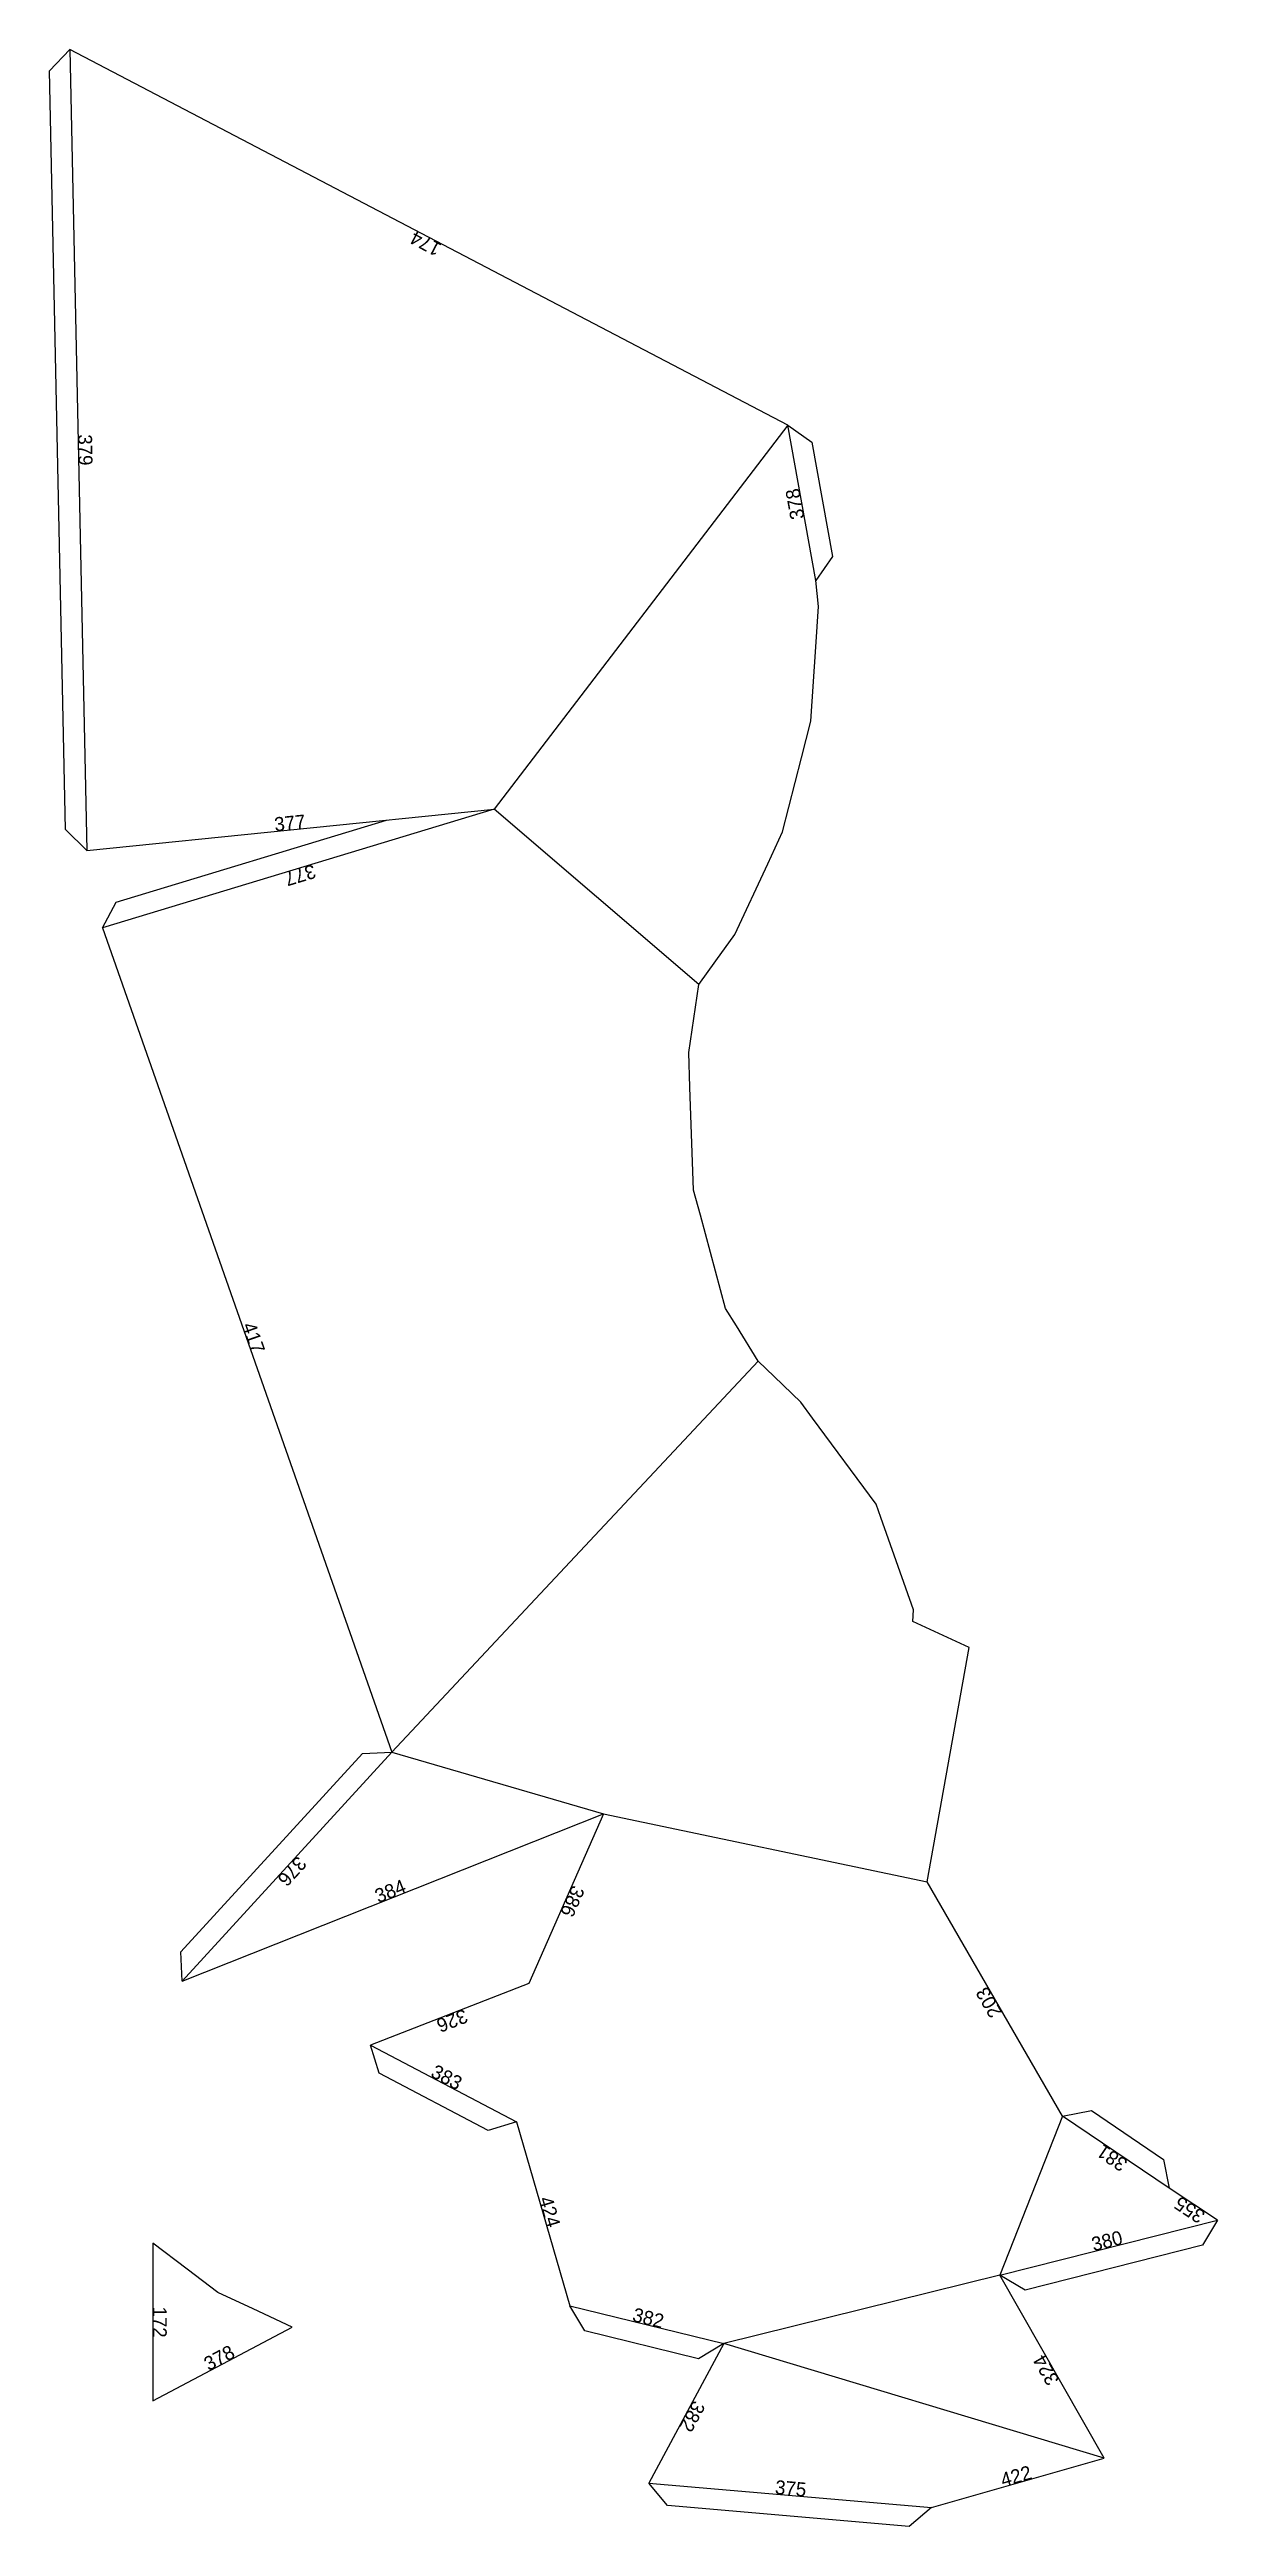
# Model space of a CAD drawing. Extents: x 612 to 894, y 6 to 603.
import ezdxf
from ezdxf.enums import TextEntityAlignment as Align

# ---------------------------------------------------------------- set-up
doc = ezdxf.new("R2010")
doc.units = 0

msp = doc.modelspace()

# ---------------------------------------------------------------- linework, layer by layer
at = {"layer": 'CutLine', "color": 8, "linetype": 'CONTINUOUS'}
for p, q in [((612.28415, 598.029123), (617.177073, 603.133955)), ((790.120973, 512.61354), (617.177073, 603.133955)), ((616.159086, 415.211117), (612.28415, 598.029123)), ((790.120973, 512.61354), (795.928519, 508.579633)), ((795.928519, 508.579633), (800.894049, 481.027224)), ((800.894049, 481.027224), (796.860142, 475.219678)), ((797.556888, 468.991816), (796.860142, 475.219678)), ((796.886567, 459.269745), (797.556888, 468.991816)), ((795.651108, 441.350977), (796.886567, 459.269745)), ((793.399026, 432.532307), (795.651108, 441.350977)), ((788.833582, 414.654964), (793.399026, 432.532307)), ((621.26729, 410.159079), (719.423594, 420.131186)), ((621.26729, 410.159079), (616.159086, 415.211117)), ((628.337279, 397.753283), (693.4879, 417.496271)), ((785.279442, 406.991657), (788.833582, 414.654964)), ((777.366309, 389.929663), (785.279442, 406.991657)), ((625.002227, 391.518106), (628.337279, 397.753283)), ((625.002227, 391.518106), (694.737506, 192.947106)), ((772.800189, 383.578591), (777.366309, 389.929663)), ((768.699668, 377.875156), (772.800189, 383.578591)), ((766.260942, 361.525778), (768.699668, 377.875156)), ((766.552071, 353.175881), (766.260942, 361.525778)), ((767.417285, 328.360282), (766.552071, 353.175881)), ((769.063678, 322.285378), (767.417285, 328.360282)), ((775.139384, 299.867066), (769.063678, 322.285378)), ((777.74767, 295.630359), (775.139384, 299.867066)), ((782.972663, 287.14326), (777.74767, 295.630359)), ((786.857233, 283.4213), (782.972663, 287.14326)), ((793.250156, 277.295997), (786.857233, 283.4213)), ((796.107866, 273.429779), (793.250156, 277.295997)), ((811.420848, 252.712867), (796.107866, 273.429779)), ((812.557913, 249.495066), (811.420848, 252.712867)), ((820.434844, 227.20406), (812.557913, 249.495066)), ((820.242623, 224.412771), (820.434844, 227.20406)), ((833.822266, 218.178046), (820.242623, 224.412771)), ((823.695278, 161.700864), (833.822266, 218.178046)), ((643.927115, 144.805495), (687.673447, 192.632331)), ((687.673447, 192.632331), (694.737506, 192.947106)), ((644.24189, 137.741437), (745.707072, 178.102473)), ((745.707072, 178.102473), (727.729079, 137.198157)), ((856.339019, 105.227396), (823.695278, 161.700864)), ((644.24189, 137.741437), (643.927115, 144.805495)), ((727.729079, 137.198157), (689.627745, 122.376667)), ((691.725354, 115.623887), (689.627745, 122.376667)), ((717.981336, 101.813638), (691.725354, 115.623887)), ((724.734116, 103.911247), (717.981336, 101.813638)), ((724.734116, 103.911247), (737.593354, 59.539436)), ((856.339019, 105.227396), (863.280667, 106.574066)), ((863.280667, 106.574066), (880.673307, 94.833275)), ((880.673307, 94.833275), (882.019978, 87.891627)), ((893.631609, 80.219202), (882.019978, 87.891627)), ((893.631609, 80.219202), (890.011458, 74.145118)), ((645.448638, 68.374324), (637.149888, 74.634795)), ((637.149888, 74.634795), (637.149888, 36.638514)), ((890.011458, 74.145118), (847.290108, 63.330921)), ((652.856202, 62.746902), (645.448638, 68.374324)), ((847.290108, 63.330921), (841.216023, 66.951072)), ((866.376339, 22.878255), (841.216023, 66.951072)), ((661.29843, 58.839388), (652.856202, 62.746902)), ((637.149888, 36.638514), (670.717475, 54.441168)), ((670.717475, 54.441168), (661.29843, 58.839388)), ((741.265323, 53.496536), (737.593354, 59.539436)), ((768.640089, 46.815676), (741.265323, 53.496536)), ((774.682989, 50.487645), (756.617305, 16.854224)), ((774.682989, 50.487645), (768.640089, 46.815676)), ((824.774553, 10.947319), (866.376339, 22.878255)), ((761.166921, 11.441185), (756.617305, 16.854224)), ((819.361514, 6.397702), (761.166921, 11.441185)), ((824.774553, 10.947319), (819.361514, 6.397702))]:
    msp.add_line(p, q, dxfattribs=at)
at = {"layer": 'MountainLine', "color": 5, "linetype": 'CONTINUOUS'}
for p, q in [((745.707072, 178.102473), (823.695278, 161.700864)), ((756.617305, 16.854224), (824.774553, 10.947319))]:
    msp.add_line(p, q, dxfattribs=at)
at = {"layer": 'ValleyLine', "color": 1, "linetype": 'CONTINUOUS'}
for p, q in [((617.177073, 603.133955), (621.26729, 410.159079)), ((790.120973, 512.61354), (719.423594, 420.131186)), ((796.860142, 475.219678), (790.120973, 512.61354)), ((719.423594, 420.131186), (625.002227, 391.518106)), ((768.699668, 377.875156), (719.423594, 420.131186)), ((782.972663, 287.14326), (694.737506, 192.947106)), ((694.737506, 192.947106), (644.24189, 137.741437)), ((694.737506, 192.947106), (745.707072, 178.102473)), ((689.627745, 122.376667), (724.734116, 103.911247)), ((856.339019, 105.227396), (841.216023, 66.951072)), ((882.019978, 87.891627), (856.339019, 105.227396)), ((841.216023, 66.951072), (893.631609, 80.219202)), ((841.216023, 66.951072), (774.682989, 50.487645)), ((737.593354, 59.539436), (774.682989, 50.487645)), ((866.376339, 22.878255), (774.682989, 50.487645))]:
    msp.add_line(p, q, dxfattribs=at)

# ---------------------------------------------------------------- texts
at = {"layer": 'Edge ID'}
for s, rotation, p in [('174', 152.37203, (703.649023, 557.873747)), ('379', -88.785764, (619.222182, 506.646517)), ('378', 100.216253, (793.490557, 493.916609)), ('377', 5.801013, (670.345442, 415.145132)), ('377', 196.858701, (672.21291, 405.824646)), ('417', -70.649459, (659.869866, 292.232606)), ('376', 227.551414, (669.489698, 165.344271)), ('384', 21.691779, (694.974481, 157.921955)), ('386', 246.27387, (736.718076, 157.650315)), ('203', 120.029491, (840.017148, 133.46413)), ('326', 201.256128, (708.678412, 129.787412)), ('383', -27.743691, (707.18093, 113.143957)), ('381', 145.978932, (869.179499, 96.559511)), ('424', -73.83807, (731.163735, 81.725342)), ('355', 146.545131, (887.825794, 84.055415)), ('380', 14.205083, (867.423816, 73.585137)), ('172', -90, (637.149888, 55.636655)), ('382', -13.715036, (756.138171, 55.013541)), ('378', 27.939356, (653.933682, 45.539841)), ('324', 119.721207, (853.796181, 44.914663)), ('382', 241.758203, (765.650147, 33.670935)), ('422', 16.002311, (845.575446, 16.912787)), ('375', -4.95321, (790.695929, 13.900772))]:
    msp.add_text(s, height=3.36, rotation=rotation, dxfattribs=at).set_placement(p, align=Align.CENTER)

doc.saveas('drawing.dxf')
